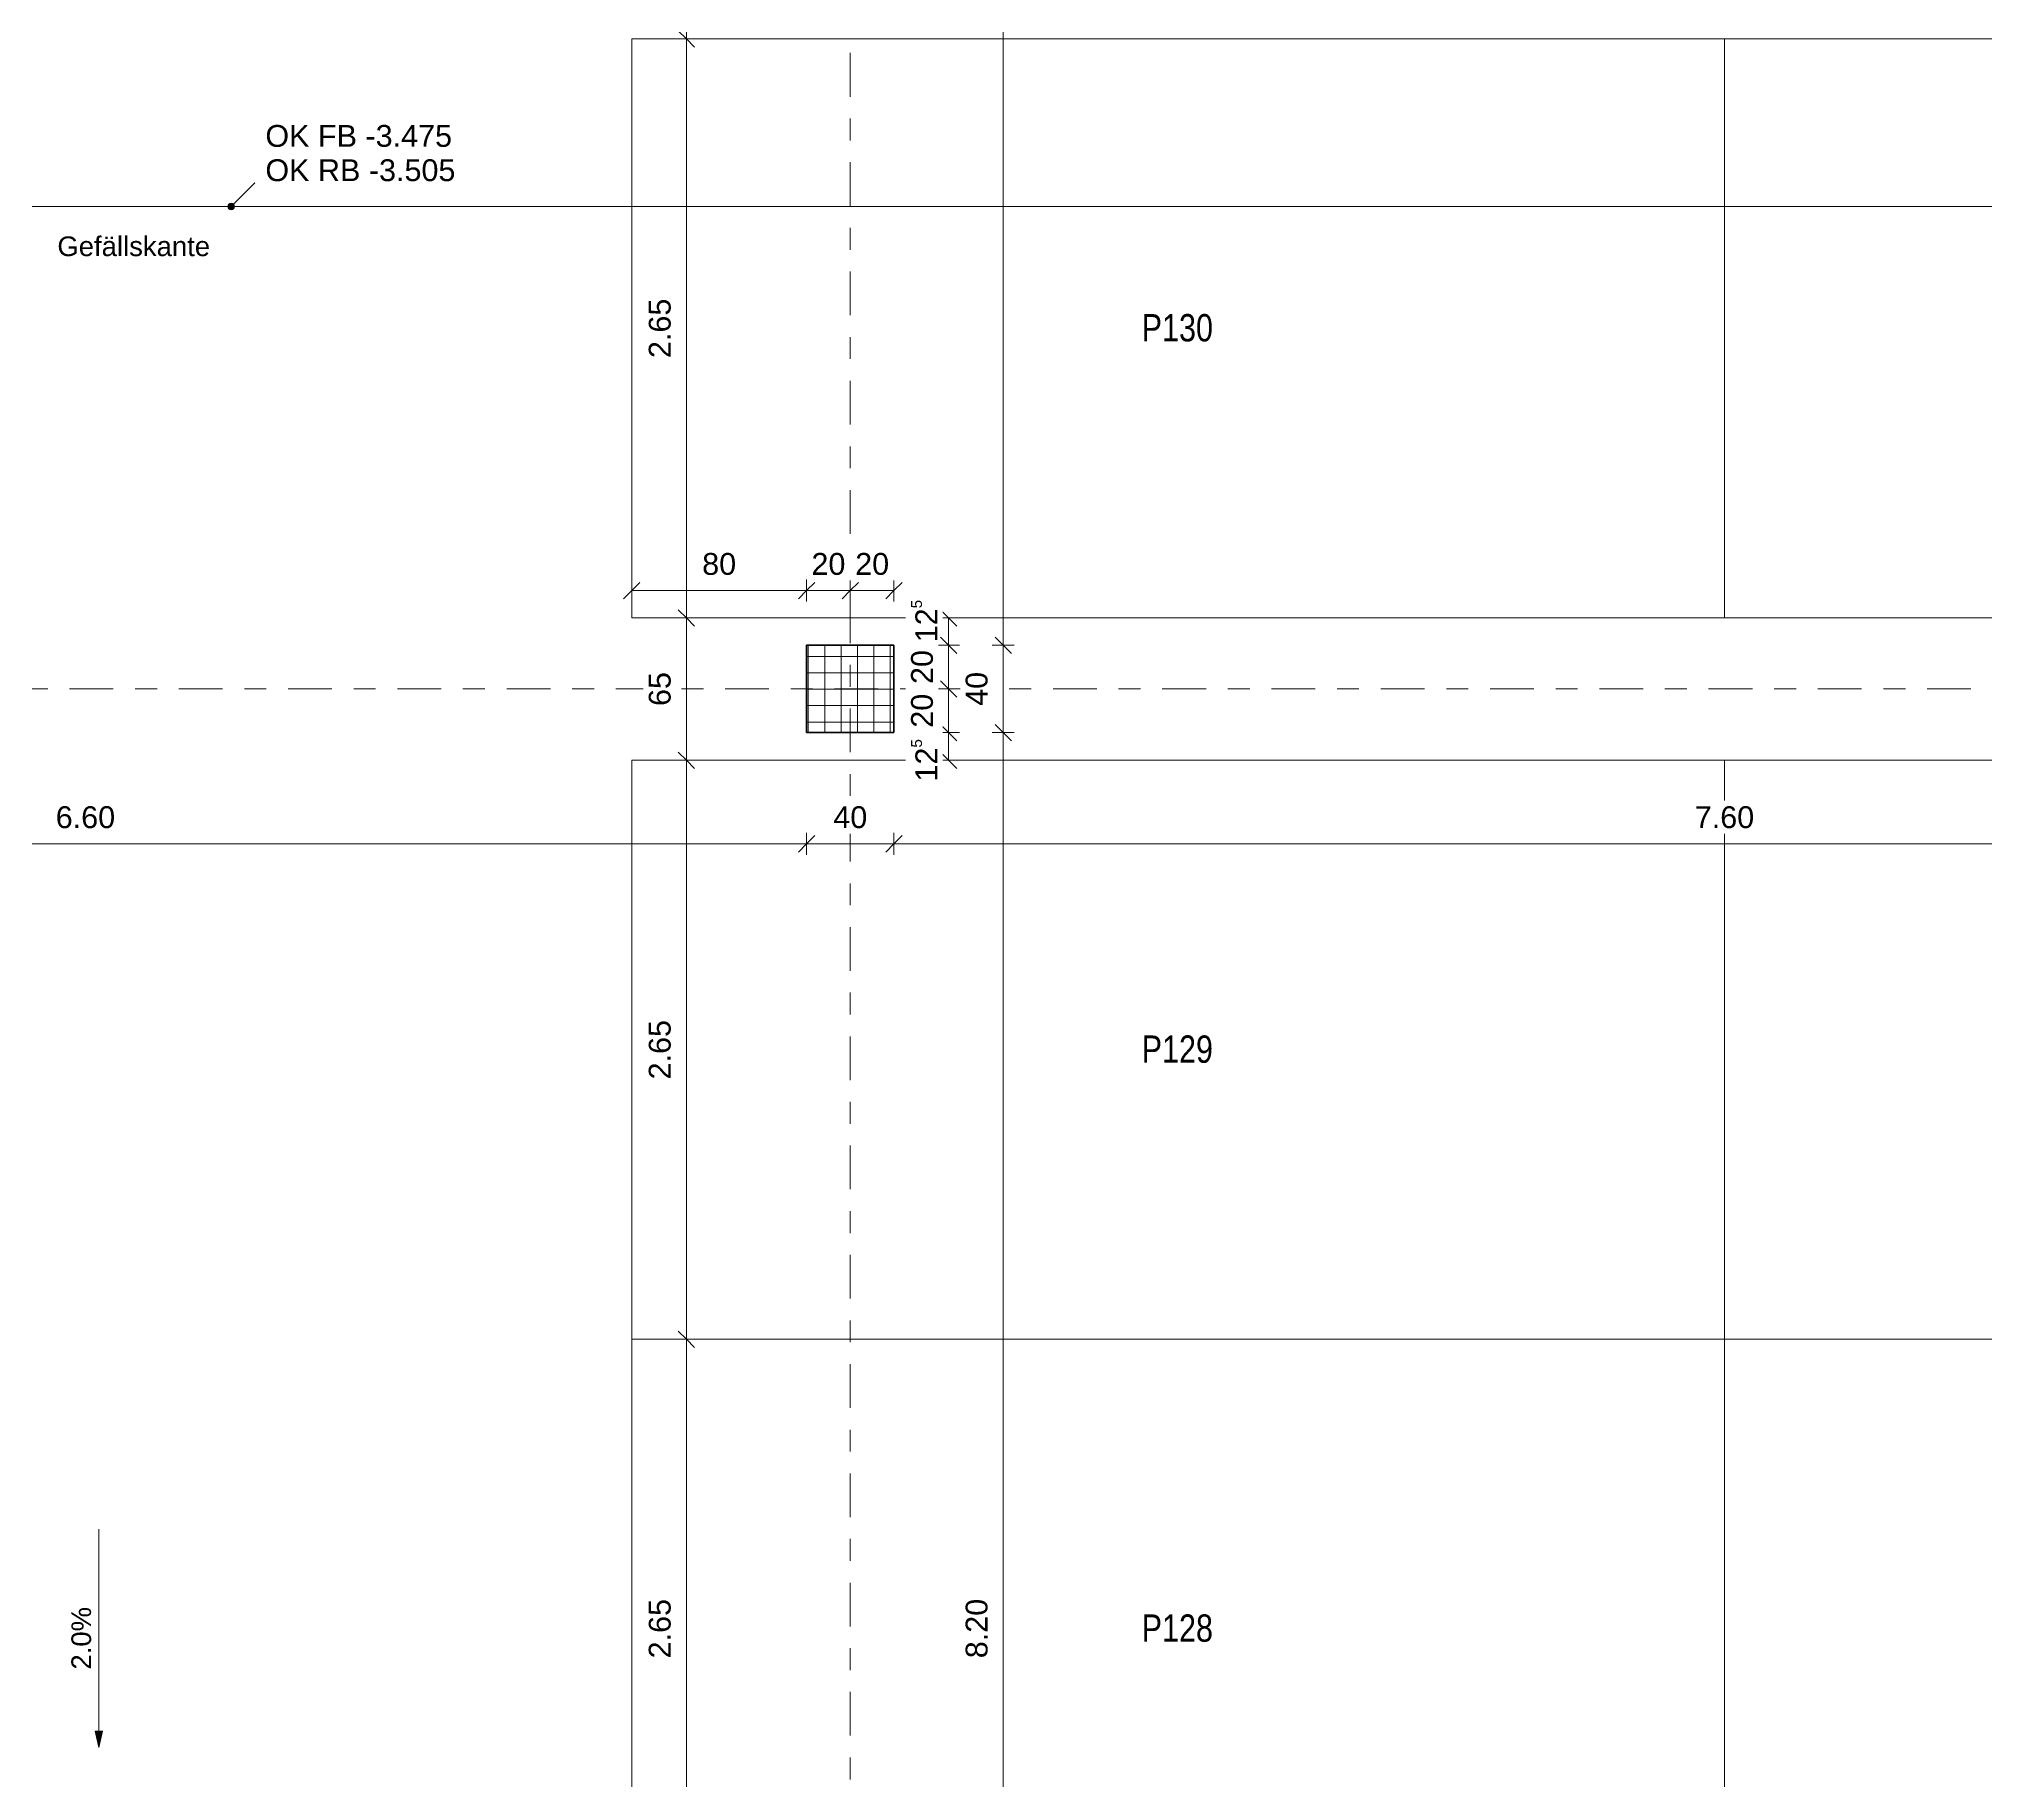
# Model space of a CAD drawing. Header units: metres. Extents: x -86 to 44, y -23 to 39.
# Drawn here: x -55.42 to -46.52, y -1.02 to 6.95 of the extents above; entities that cross this region are included whole.
import ezdxf

# ---------------------------------------------------------------- set-up
doc = ezdxf.new("R2010")
doc.units = ezdxf.units.M
doc.linetypes.add('_Rasterlinie_', pattern=[0.375, 0.2, -0.05, 0.075, -0.05])
for name, color, linetype, lineweight in [('A-____-____-DIMS', 7, 'Continuous', 5), ('A-____-____-DIMS-50', 7, 'Continuous', 5), ('A-FLOR-____-OTLN', 7, 'Continuous', 9), ('C-PRKG-____-IDEN', 7, 'Continuous', 5), ('C-PRKG-____-OTLN', 7, 'Continuous', 9), ('G-____-____-DIMS', 7, 'Continuous', 5), ('S-COLS-____-MCUT', 7, 'Continuous', 35), ('S-COLS-____-OTLN', 7, 'Continuous', 9), ('S-GRID-____-OTLN', 7, 'Continuous', 5), ('Text', 7, 'Continuous', 5)]:
    doc.layers.add(name, color=color, linetype=linetype, lineweight=lineweight)
doc.styles.add('Arial', font='arial.ttf', dxfattribs={"height": 0.09})
doc.styles.add('Arial_1', font='arial.ttf', dxfattribs={"height": 0.1})
doc.styles.add('Arial_3', font='arial.ttf', dxfattribs={"width": 0.8, "height": 0.125})
doc.dimstyles.new('SUB_Rohbau_fein_3', dxfattribs={"dimscale": 0.3048, "dimtxt": 0.102026, "dimasz": 0.246063, "dimexe": 0.164042, "dimexo": 0.0625, "dimgap": 0.123031, "dimtad": 1, "dimdec": 1, "dimlfac": 100, "dimrnd": 0.5, "dimdsep": 46, "dimtxsty": 'Arial_1', "dimblk1": 'OBLIQUE', "dimblk2": 'OBLIQUE', "dimsah": 1, "dimcen": 0.09, "dimazin": 0, "dimtfac": 1, "dimtdec": 4, "dimtix": 1, "dimtmove": 2, "dimatfit": 3, "dimfxl": 0.164042, "dimfxlon": 1, "dimtvp": 1, "dimtfill": 1, "dimtolj": 1, "dimtzin": 0, "dimarcsym": 2})
doc.dimstyles.new('SUB_Rohbau_fein_6', dxfattribs={"dimscale": 0.3048, "dimtxt": 0.102026, "dimasz": 0.246063, "dimexe": 0.164042, "dimexo": 0.0625, "dimgap": 0.123031, "dimtad": 1, "dimdec": 1, "dimlfac": 100, "dimrnd": 0.5, "dimdsep": 46, "dimtxsty": 'Arial_1', "dimblk1": 'OBLIQUE', "dimblk2": 'OBLIQUE', "dimsah": 1, "dimcen": 0.09, "dimazin": 0, "dimtfac": 1, "dimtdec": 4, "dimtix": 1, "dimtmove": 0, "dimatfit": 3, "dimfxl": 0.164042, "dimfxlon": 1, "dimtvp": 1, "dimtfill": 1, "dimtolj": 1, "dimtzin": 0, "dimarcsym": 2})
doc.dimstyles.new('SUB_Rohbau_fein_7', dxfattribs={"dimscale": 0.3048, "dimtxt": 0.102026, "dimasz": 0.246063, "dimexe": 0.164042, "dimexo": 0.0625, "dimgap": 0.123031, "dimtad": 1, "dimrnd": 0.005, "dimzin": 0, "dimdsep": 46, "dimtxsty": 'Arial_1', "dimblk1": 'OBLIQUE', "dimblk2": 'OBLIQUE', "dimsah": 1, "dimcen": 0.09, "dimazin": 0, "dimtfac": 1, "dimtdec": 4, "dimtix": 1, "dimtmove": 0, "dimatfit": 3, "dimfxl": 0.164042, "dimfxlon": 1, "dimtvp": 1, "dimtfill": 1, "dimtolj": 1, "dimtzin": 0, "dimarcsym": 2})
doc.dimstyles.new('SUB_Rohbau_fein_8', dxfattribs={"dimscale": 0.3048, "dimtxt": 0.102026, "dimasz": 0.246063, "dimexe": 0.164042, "dimexo": 0.0625, "dimgap": 0.123031, "dimtad": 1, "dimdec": 1, "dimlfac": 100, "dimrnd": 0.5, "dimdsep": 46, "dimtxsty": 'Arial_1', "dimblk1": 'OBLIQUE', "dimblk2": 'OBLIQUE', "dimsah": 1, "dimcen": 0.09, "dimazin": 0, "dimtfac": 1, "dimtdec": 4, "dimtix": 1, "dimtmove": 0, "dimatfit": 3, "dimfxl": 0.164042, "dimfxlon": 1, "dimtvp": 1, "dimtfill": 1, "dimtolj": 1, "dimtzin": 0, "dimarcsym": 2})

# ---------------------------------------------------------------- blocks, each defined once
blk = doc.blocks.new('PP_Parkplatz - 2650 x 5000-V28--01_UG_OK_FFB_AF')
at = {"layer": 'C-PRKG-____-OTLN', "color": 253, "true_color": 0x999999}
for p, q in [((-47.708, 6.951), (-47.708, 4.3016)), ((-42.708, 6.951), (-47.708, 6.951)), ((-42.708, 6.951), (-47.708, 6.951)), ((-47.708, 6.951), (-47.708, 4.3015)), ((-47.708, 4.3016), (-47.708, 6.951)), ((-47.708, 6.951), (-42.708, 6.951)), ((-47.708, 6.951), (-47.708, 6.951)), ((-42.708, 6.951), (-42.708, 4.3016)), ((-42.708, 4.3015), (-42.708, 6.951)), ((-42.708, 6.951), (-42.708, 4.3016)), ((-42.708, 6.951), (-42.708, 6.951)), ((-42.708, 4.3016), (-47.708, 4.3016)), ((-42.708, 4.3016), (-47.708, 4.3016)), ((-47.708, 4.3015), (-47.708, 4.3016)), ((-47.708, 4.3015), (-42.708, 4.3015)), ((-42.708, 4.3015), (-42.708, 4.3016))]:
    blk.add_line(p, q, dxfattribs=at)
blk = doc.blocks.new('PP_Parkplatz - 2650 x 5000-V30--01_UG_OK_FFB_AF')
at = {"layer": 'C-PRKG-____-OTLN', "color": 253, "true_color": 0x999999}
for p, q in [((-47.708, 1.0005), (-47.708, -1.649)), ((-42.708, 1.0005), (-47.708, 1.0005)), ((-42.708, 1.0005), (-47.708, 1.0005)), ((-47.708, 1.0005), (-47.708, -1.649)), ((-47.708, -1.649), (-47.708, 1.0005)), ((-47.708, 1.0005), (-42.708, 1.0005)), ((-47.708, 1.0005), (-47.708, 1.0005)), ((-42.708, 1.0005), (-42.708, -1.649)), ((-42.708, -1.649), (-42.708, 1.0005)), ((-42.708, 1.0005), (-42.708, -1.649)), ((-42.708, 1.0005), (-42.708, 1.0005)), ((-42.708, -1.649), (-47.708, -1.649)), ((-47.708, -1.649), (-42.708, -1.649)), ((-42.708, -1.649), (-47.708, -1.649)), ((-47.708, -1.649), (-47.708, -1.649)), ((-42.708, -1.649), (-42.708, -1.649))]:
    blk.add_line(p, q, dxfattribs=at)
blk = doc.blocks.new('PP_Parkplatz - 2650 x 5000-V31--01_UG_OK_FFB_AF')
at = {"layer": 'C-PRKG-____-OTLN', "color": 253, "true_color": 0x999999}
for p, q in [((-47.708, 3.6499), (-47.708, 1.0005)), ((-42.708, 3.6499), (-47.708, 3.6499)), ((-42.708, 3.6499), (-47.708, 3.6499)), ((-47.708, 3.6499), (-47.708, 1.0005)), ((-47.708, 1.0005), (-47.708, 3.6499)), ((-47.708, 3.6499), (-42.708, 3.6499)), ((-47.708, 3.6499), (-47.708, 3.6499)), ((-42.708, 3.6499), (-42.708, 1.0005)), ((-42.708, 1.0005), (-42.708, 3.6499)), ((-42.708, 3.6499), (-42.708, 1.0005)), ((-42.708, 3.6499), (-42.708, 3.6499)), ((-42.708, 1.0005), (-47.708, 1.0005)), ((-47.708, 1.0005), (-42.708, 1.0005)), ((-42.708, 1.0005), (-47.708, 1.0005)), ((-47.708, 1.0005), (-47.708, 1.0005)), ((-42.708, 1.0005), (-42.708, 1.0005))]:
    blk.add_line(p, q, dxfattribs=at)
blk = doc.blocks.new('PP_Parkplatz - 2650 x 5000-V36--01_UG_OK_FFB_AF')
at = {"layer": 'C-PRKG-____-OTLN', "color": 253, "true_color": 0x999999}
for p, q in [((-52.708, 6.951), (-52.708, 4.3016)), ((-47.708, 6.951), (-52.708, 6.951)), ((-47.708, 6.951), (-52.708, 6.951)), ((-52.708, 6.951), (-52.708, 4.3015)), ((-52.708, 4.3016), (-52.708, 6.951)), ((-52.708, 6.951), (-47.708, 6.951)), ((-52.708, 6.951), (-52.708, 6.951)), ((-47.708, 6.951), (-47.708, 4.3016)), ((-47.708, 4.3015), (-47.708, 6.951)), ((-47.708, 6.951), (-47.708, 4.3016)), ((-47.708, 6.951), (-47.708, 6.951)), ((-47.708, 4.3016), (-52.708, 4.3016)), ((-47.708, 4.3016), (-52.708, 4.3016)), ((-52.708, 4.3015), (-52.708, 4.3016)), ((-52.708, 4.3015), (-47.708, 4.3015)), ((-47.708, 4.3015), (-47.708, 4.3016))]:
    blk.add_line(p, q, dxfattribs=at)
blk = doc.blocks.new('PP_Parkplatz - 2650 x 5000-V38--01_UG_OK_FFB_AF')
at = {"layer": 'C-PRKG-____-OTLN', "color": 253, "true_color": 0x999999}
for p, q in [((-52.708, 1.0005), (-52.708, -1.649)), ((-47.708, 1.0005), (-52.708, 1.0005)), ((-47.708, 1.0005), (-52.708, 1.0005)), ((-52.708, 1.0005), (-52.708, -1.649)), ((-52.708, -1.649), (-52.708, 1.0005)), ((-52.708, 1.0005), (-47.708, 1.0005)), ((-52.708, 1.0005), (-52.708, 1.0005)), ((-47.708, 1.0005), (-47.708, -1.649)), ((-47.708, -1.649), (-47.708, 1.0005)), ((-47.708, 1.0005), (-47.708, -1.649)), ((-47.708, 1.0005), (-47.708, 1.0005)), ((-47.708, -1.649), (-52.708, -1.649)), ((-52.708, -1.649), (-47.708, -1.649)), ((-47.708, -1.649), (-52.708, -1.649)), ((-52.708, -1.649), (-52.708, -1.649)), ((-47.708, -1.649), (-47.708, -1.649))]:
    blk.add_line(p, q, dxfattribs=at)
blk = doc.blocks.new('PP_Parkplatz - 2650 x 5000-V39--01_UG_OK_FFB_AF')
at = {"layer": 'C-PRKG-____-OTLN', "color": 253, "true_color": 0x999999}
for p, q in [((-52.708, 3.6499), (-52.708, 1.0005)), ((-47.708, 3.6499), (-52.708, 3.6499)), ((-47.708, 3.6499), (-52.708, 3.6499)), ((-52.708, 3.6499), (-52.708, 1.0005)), ((-52.708, 1.0005), (-52.708, 3.6499)), ((-52.708, 3.6499), (-47.708, 3.6499)), ((-52.708, 3.6499), (-52.708, 3.6499)), ((-47.708, 3.6499), (-47.708, 1.0005)), ((-47.708, 1.0005), (-47.708, 3.6499)), ((-47.708, 3.6499), (-47.708, 1.0005)), ((-47.708, 3.6499), (-47.708, 3.6499)), ((-47.708, 1.0005), (-52.708, 1.0005)), ((-52.708, 1.0005), (-47.708, 1.0005)), ((-47.708, 1.0005), (-52.708, 1.0005)), ((-52.708, 1.0005), (-52.708, 1.0005)), ((-47.708, 1.0005), (-47.708, 1.0005))]:
    blk.add_line(p, q, dxfattribs=at)
blk = doc.blocks.new('DIMBLOCK917--01_UG_OK_FFB_AF')
at = {"layer": 'A-____-____-DIMS-50'}
for p, q in [((-51.258, 4.3016), (-51.308, 4.3016)), ((-51.258, 4.3016), (-51.2955, 4.3391)), ((-51.258, 4.3016), (-51.258, 4.1766)), ((-51.258, 4.3016), (-51.2205, 4.2641)), ((-51.258, 4.3016), (-51.208, 4.3016)), ((-51.258, 4.1766), (-51.2955, 4.2141)), ((-51.258, 4.1766), (-51.308, 4.1766)), ((-51.258, 4.1766), (-51.2205, 4.1391)), ((-51.258, 4.1766), (-51.208, 4.1766))]:
    blk.add_line(p, q, dxfattribs=at)
at = {"layer": 'A-____-____-DIMS-50', "color": 0, "insert": (-51.43, 4.1899), "char_height": 0.1, "width": 0.248525, "attachment_point": 1, "rotation": 90, "line_spacing_factor": 0.941778, "style": 'Arial_1', "bg_fill": 3, "box_fill_scale": 1.25, "bg_fill_color": 256, "bg_fill_true_color": 13158600, "bg_fill_transparency": 0}
blk.add_mtext('12\\A2\\H0.5x;\\S5^  ;\\H2x;', dxfattribs=at)
blk = doc.blocks.new('_Oblique')
at = {"color": 0, "linetype": 'ByBlock', "lineweight": -2}
blk.add_line((-0.5, -0.5), (0.5, 0.5), dxfattribs=at)
blk = doc.blocks.new('DIMBLOCK918--01_UG_OK_FFB_AF')
at = {"layer": 'A-____-____-DIMS-50'}
for p, q in [((-51.258, 4.1766), (-51.2955, 4.2141)), ((-51.258, 4.1766), (-51.308, 4.1766)), ((-51.258, 4.1766), (-51.258, 3.9766)), ((-51.258, 4.1766), (-51.2205, 4.1391)), ((-51.258, 4.1766), (-51.208, 4.1766)), ((-51.258, 3.9766), (-51.2955, 4.0141)), ((-51.258, 3.9766), (-51.308, 3.9766)), ((-51.258, 3.9766), (-51.2205, 3.9391)), ((-51.258, 3.9766), (-51.208, 3.9766))]:
    blk.add_line(p, q, dxfattribs=at)
at = {"layer": 'A-____-____-DIMS-50', "color": 0, "insert": (-51.43, 3.999), "char_height": 0.1, "width": 0.186088, "attachment_point": 1, "rotation": 90, "line_spacing_factor": 0.941778, "style": 'Arial_1', "bg_fill": 3, "box_fill_scale": 1.25, "bg_fill_color": 256, "bg_fill_true_color": 13158600, "bg_fill_transparency": 0}
blk.add_mtext('20', dxfattribs=at)
blk = doc.blocks.new('DIMBLOCK919--01_UG_OK_FFB_AF')
at = {"layer": 'A-____-____-DIMS-50'}
for p, q in [((-51.258, 3.9766), (-51.2955, 4.0141)), ((-51.258, 3.9766), (-51.308, 3.9766)), ((-51.258, 3.9766), (-51.258, 3.7766)), ((-51.258, 3.9766), (-51.2205, 3.9391)), ((-51.258, 3.9766), (-51.208, 3.9766)), ((-51.258, 3.7766), (-51.308, 3.7766)), ((-51.258, 3.7766), (-51.2955, 3.8141)), ((-51.258, 3.7766), (-51.2205, 3.7391)), ((-51.258, 3.7766), (-51.208, 3.7766))]:
    blk.add_line(p, q, dxfattribs=at)
at = {"layer": 'A-____-____-DIMS-50', "color": 0, "insert": (-51.43, 3.799), "char_height": 0.1, "width": 0.186088, "attachment_point": 1, "rotation": 90, "line_spacing_factor": 0.941778, "style": 'Arial_1', "bg_fill": 3, "box_fill_scale": 1.25, "bg_fill_color": 256, "bg_fill_true_color": 13158600, "bg_fill_transparency": 0}
blk.add_mtext('20', dxfattribs=at)
blk = doc.blocks.new('DIMBLOCK920--01_UG_OK_FFB_AF')
at = {"layer": 'A-____-____-DIMS-50'}
for p, q in [((-51.258, 3.7766), (-51.308, 3.7766)), ((-51.258, 3.7766), (-51.2955, 3.8141)), ((-51.258, 3.7766), (-51.258, 3.6499)), ((-51.258, 3.7766), (-51.2205, 3.7391)), ((-51.258, 3.7766), (-51.208, 3.7766)), ((-51.258, 3.6499), (-51.2955, 3.6874)), ((-51.258, 3.6499), (-51.308, 3.6499)), ((-51.258, 3.6499), (-51.2205, 3.6124)), ((-51.258, 3.6499), (-51.208, 3.6499))]:
    blk.add_line(p, q, dxfattribs=at)
at = {"layer": 'A-____-____-DIMS-50', "color": 0, "insert": (-51.43, 3.5527), "char_height": 0.1, "width": 0.248525, "attachment_point": 1, "rotation": 90, "line_spacing_factor": 0.941778, "style": 'Arial_1', "bg_fill": 3, "box_fill_scale": 1.25, "bg_fill_color": 256, "bg_fill_true_color": 13158600, "bg_fill_transparency": 0}
blk.add_mtext('12\\A2\\H0.5x;\\S5^  ;\\H2x;', dxfattribs=at)
blk = doc.blocks.new('DIMBLOCK921--01_UG_OK_FFB_AF')
at = {"layer": 'A-____-____-DIMS-50'}
for p, q in [((-51.708, 4.4266), (-51.708, 4.4766)), ((-51.708, 4.4266), (-51.6705, 4.4641)), ((-51.508, 4.4266), (-51.508, 4.4766)), ((-51.508, 4.4266), (-51.4705, 4.4641)), ((-51.708, 4.4266), (-51.7455, 4.3891)), ((-51.508, 4.4266), (-51.708, 4.4266)), ((-51.708, 4.4266), (-51.708, 4.3766)), ((-51.508, 4.4266), (-51.5455, 4.3891)), ((-51.508, 4.4266), (-51.508, 4.3766))]:
    blk.add_line(p, q, dxfattribs=at)
at = {"layer": 'A-____-____-DIMS-50', "color": 0, "insert": (-51.6856, 4.5986), "char_height": 0.1, "width": 0.186088, "attachment_point": 1, "line_spacing_factor": 0.941778, "style": 'Arial_1', "bg_fill": 3, "box_fill_scale": 1.25, "bg_fill_color": 256, "bg_fill_true_color": 13158600, "bg_fill_transparency": 0}
blk.add_mtext('20', dxfattribs=at)
blk = doc.blocks.new('DIMBLOCK922--01_UG_OK_FFB_AF')
at = {"layer": 'A-____-____-DIMS-50'}
for p, q in [((-51.908, 4.4266), (-51.908, 4.4766)), ((-51.908, 4.4266), (-51.8705, 4.4641)), ((-51.708, 4.4266), (-51.708, 4.4766)), ((-51.708, 4.4266), (-51.6705, 4.4641)), ((-51.908, 4.4266), (-51.9455, 4.3891)), ((-51.708, 4.4266), (-51.908, 4.4266)), ((-51.908, 4.4266), (-51.908, 4.3766)), ((-51.708, 4.4266), (-51.7455, 4.3891)), ((-51.708, 4.4266), (-51.708, 4.3766))]:
    blk.add_line(p, q, dxfattribs=at)
at = {"layer": 'A-____-____-DIMS-50', "color": 0, "insert": (-51.8856, 4.5986), "char_height": 0.1, "width": 0.186088, "attachment_point": 1, "line_spacing_factor": 0.941778, "style": 'Arial_1', "bg_fill": 3, "box_fill_scale": 1.25, "bg_fill_color": 256, "bg_fill_true_color": 13158600, "bg_fill_transparency": 0}
blk.add_mtext('20', dxfattribs=at)
blk = doc.blocks.new('DIMBLOCK923--01_UG_OK_FFB_AF')
at = {"layer": 'A-____-____-DIMS-50'}
for p, q in [((-52.708, 4.4266), (-52.708, 4.4766)), ((-52.708, 4.4266), (-52.6705, 4.4641)), ((-51.908, 4.4266), (-51.908, 4.4766)), ((-51.908, 4.4266), (-51.8705, 4.4641)), ((-52.708, 4.4266), (-52.7455, 4.3891)), ((-51.908, 4.4266), (-52.708, 4.4266)), ((-52.708, 4.4266), (-52.708, 4.3766)), ((-51.908, 4.4266), (-51.9455, 4.3891)), ((-51.908, 4.4266), (-51.908, 4.3766))]:
    blk.add_line(p, q, dxfattribs=at)
at = {"layer": 'A-____-____-DIMS-50', "color": 0, "insert": (-52.3856, 4.5986), "char_height": 0.1, "width": 0.186088, "attachment_point": 1, "line_spacing_factor": 0.941778, "style": 'Arial_1', "bg_fill": 3, "box_fill_scale": 1.25, "bg_fill_color": 256, "bg_fill_true_color": 13158600, "bg_fill_transparency": 0}
blk.add_mtext('80', dxfattribs=at)
blk = doc.blocks.new('DIMBLOCK987--01_UG_OK_FFB_AF')
at = {"layer": 'A-____-____-DIMS-50'}
for p, q in [((-51.008, 3.7766), (-51.058, 3.7766)), ((-51.008, 3.7766), (-51.0455, 3.8141)), ((-51.008, -4.4234), (-51.008, 3.7766)), ((-51.008, 3.7766), (-50.9705, 3.7391)), ((-51.008, 3.7766), (-50.958, 3.7766)), ((-51.008, -4.4234), (-51.058, -4.4234)), ((-51.008, -4.4234), (-51.0455, -4.3859)), ((-51.008, -4.4234), (-50.9705, -4.4609)), ((-51.008, -4.4234), (-50.958, -4.4234))]:
    blk.add_line(p, q, dxfattribs=at)
at = {"layer": 'A-____-____-DIMS-50', "color": 0, "insert": (-51.18, -0.4591), "char_height": 0.1, "width": 0.325653, "attachment_point": 1, "rotation": 90, "line_spacing_factor": 0.941778, "style": 'Arial_1', "bg_fill": 3, "box_fill_scale": 1.25, "bg_fill_color": 256, "bg_fill_true_color": 13158600, "bg_fill_transparency": 0}
blk.add_mtext('8.20', dxfattribs=at)
blk = doc.blocks.new('DIMBLOCK988--01_UG_OK_FFB_AF')
at = {"layer": 'A-____-____-DIMS-50'}
for p, q in [((-51.008, 4.1766), (-51.0455, 4.2141)), ((-51.008, 4.1766), (-51.058, 4.1766)), ((-51.008, 3.7766), (-51.008, 4.1766)), ((-51.008, 4.1766), (-50.9705, 4.1391)), ((-51.008, 4.1766), (-50.958, 4.1766)), ((-51.008, 3.7766), (-51.058, 3.7766)), ((-51.008, 3.7766), (-51.0455, 3.8141)), ((-51.008, 3.7766), (-50.9705, 3.7391)), ((-51.008, 3.7766), (-50.958, 3.7766))]:
    blk.add_line(p, q, dxfattribs=at)
at = {"layer": 'A-____-____-DIMS-50', "color": 0, "insert": (-51.18, 3.899), "char_height": 0.1, "width": 0.186088, "attachment_point": 1, "rotation": 90, "line_spacing_factor": 0.941778, "style": 'Arial_1', "bg_fill": 3, "box_fill_scale": 1.25, "bg_fill_color": 256, "bg_fill_true_color": 13158600, "bg_fill_transparency": 0}
blk.add_mtext('40', dxfattribs=at)
blk = doc.blocks.new('DIMBLOCK989--01_UG_OK_FFB_AF')
at = {"layer": 'A-____-____-DIMS-50'}
for p, q in [((-51.008, 12.3766), (-51.0455, 12.4141)), ((-51.008, 12.3766), (-51.058, 12.3766)), ((-51.008, 4.1766), (-51.008, 12.3766)), ((-51.008, 12.3766), (-50.9705, 12.3391)), ((-51.008, 12.3766), (-50.958, 12.3766)), ((-51.008, 4.1766), (-51.0455, 4.2141)), ((-51.008, 4.1766), (-51.058, 4.1766)), ((-51.008, 4.1766), (-50.9705, 4.1391)), ((-51.008, 4.1766), (-50.958, 4.1766))]:
    blk.add_line(p, q, dxfattribs=at)
at = {"layer": 'A-____-____-DIMS-50', "color": 0, "insert": (-51.18, 8.1409), "char_height": 0.1, "width": 0.325653, "attachment_point": 1, "rotation": 90, "line_spacing_factor": 0.941778, "style": 'Arial_1', "bg_fill": 3, "box_fill_scale": 1.25, "bg_fill_color": 256, "bg_fill_true_color": 13158600, "bg_fill_transparency": 0}
blk.add_mtext('8.20', dxfattribs=at)
blk = doc.blocks.new('DIMBLOCK1126--01_UG_OK_FFB_AF')
at = {"layer": 'A-____-____-DIMS-50'}
for p, q in [((-52.458, 1.0005), (-52.508, 1.0005)), ((-52.458, 1.0005), (-52.4955, 1.038)), ((-52.458, -1.649), (-52.458, 1.0005)), ((-52.458, 1.0005), (-52.4205, 0.963)), ((-52.458, 1.0005), (-52.408, 1.0005)), ((-52.458, -1.649), (-52.508, -1.649)), ((-52.458, -1.649), (-52.4955, -1.6115)), ((-52.458, -1.649), (-52.4205, -1.6865)), ((-52.458, -1.649), (-52.408, -1.649))]:
    blk.add_line(p, q, dxfattribs=at)
at = {"layer": 'A-____-____-DIMS-50', "color": 0, "insert": (-52.63, -0.4599), "char_height": 0.1, "width": 0.325653, "attachment_point": 1, "rotation": 90, "line_spacing_factor": 0.941778, "style": 'Arial_1', "bg_fill": 3, "box_fill_scale": 1.25, "bg_fill_color": 256, "bg_fill_true_color": 13158600, "bg_fill_transparency": 0}
blk.add_mtext('2.65', dxfattribs=at)
blk = doc.blocks.new('DIMBLOCK1127--01_UG_OK_FFB_AF')
at = {"layer": 'A-____-____-DIMS-50'}
for p, q in [((-52.458, 3.6499), (-52.4955, 3.6874)), ((-52.458, 3.6499), (-52.508, 3.6499)), ((-52.458, 1.0005), (-52.458, 3.6499)), ((-52.458, 3.6499), (-52.4205, 3.6124)), ((-52.458, 3.6499), (-52.408, 3.6499)), ((-52.458, 1.0005), (-52.508, 1.0005)), ((-52.458, 1.0005), (-52.4955, 1.038)), ((-52.458, 1.0005), (-52.4205, 0.963)), ((-52.458, 1.0005), (-52.408, 1.0005))]:
    blk.add_line(p, q, dxfattribs=at)
at = {"layer": 'A-____-____-DIMS-50', "color": 0, "insert": (-52.63, 2.1895), "char_height": 0.1, "width": 0.325653, "attachment_point": 1, "rotation": 90, "line_spacing_factor": 0.941778, "style": 'Arial_1', "bg_fill": 3, "box_fill_scale": 1.25, "bg_fill_color": 256, "bg_fill_true_color": 13158600, "bg_fill_transparency": 0}
blk.add_mtext('2.65', dxfattribs=at)
blk = doc.blocks.new('DIMBLOCK1128--01_UG_OK_FFB_AF')
at = {"layer": 'A-____-____-DIMS-50'}
for p, q in [((-52.458, 4.3016), (-52.508, 4.3016)), ((-52.458, 4.3016), (-52.4955, 4.3391)), ((-52.458, 3.6499), (-52.458, 4.3016)), ((-52.458, 4.3016), (-52.4205, 4.2641)), ((-52.458, 4.3016), (-52.408, 4.3016)), ((-52.458, 3.6499), (-52.4955, 3.6874)), ((-52.458, 3.6499), (-52.508, 3.6499)), ((-52.458, 3.6499), (-52.4205, 3.6124)), ((-52.458, 3.6499), (-52.408, 3.6499))]:
    blk.add_line(p, q, dxfattribs=at)
at = {"layer": 'A-____-____-DIMS-50', "color": 0, "insert": (-52.63, 3.8982), "char_height": 0.1, "width": 0.186088, "attachment_point": 1, "rotation": 90, "line_spacing_factor": 0.941778, "style": 'Arial_1', "bg_fill": 3, "box_fill_scale": 1.25, "bg_fill_color": 256, "bg_fill_true_color": 13158600, "bg_fill_transparency": 0}
blk.add_mtext('65', dxfattribs=at)
blk = doc.blocks.new('DIMBLOCK1129--01_UG_OK_FFB_AF')
at = {"layer": 'A-____-____-DIMS-50'}
for p, q in [((-52.458, 6.951), (-52.508, 6.951)), ((-52.458, 6.951), (-52.4955, 6.9885)), ((-52.458, 4.3016), (-52.458, 6.951)), ((-52.458, 6.951), (-52.4205, 6.9135)), ((-52.458, 6.951), (-52.408, 6.951)), ((-52.458, 4.3016), (-52.508, 4.3016)), ((-52.458, 4.3016), (-52.4955, 4.3391)), ((-52.458, 4.3016), (-52.4205, 4.2641)), ((-52.458, 4.3016), (-52.408, 4.3016))]:
    blk.add_line(p, q, dxfattribs=at)
at = {"layer": 'A-____-____-DIMS-50', "color": 0, "insert": (-52.63, 5.4906), "char_height": 0.1, "width": 0.325653, "attachment_point": 1, "rotation": 90, "line_spacing_factor": 0.941778, "style": 'Arial_1', "bg_fill": 3, "box_fill_scale": 1.25, "bg_fill_color": 256, "bg_fill_true_color": 13158600, "bg_fill_transparency": 0}
blk.add_mtext('2.65', dxfattribs=at)
blk = doc.blocks.new('DIMBLOCK1130--01_UG_OK_FFB_AF')
at = {"layer": 'A-____-____-DIMS-50'}
for p, q in [((-52.458, 9.6005), (-52.4955, 9.638)), ((-52.458, 9.6005), (-52.508, 9.6005)), ((-52.458, 6.951), (-52.458, 9.6005)), ((-52.458, 9.6005), (-52.4205, 9.563)), ((-52.458, 9.6005), (-52.408, 9.6005)), ((-52.458, 6.951), (-52.508, 6.951)), ((-52.458, 6.951), (-52.4955, 6.9885)), ((-52.458, 6.951), (-52.4205, 6.9135)), ((-52.458, 6.951), (-52.408, 6.951))]:
    blk.add_line(p, q, dxfattribs=at)
at = {"layer": 'A-____-____-DIMS-50', "color": 0, "insert": (-52.63, 8.1401), "char_height": 0.1, "width": 0.325653, "attachment_point": 1, "rotation": 90, "line_spacing_factor": 0.941778, "style": 'Arial_1', "bg_fill": 3, "box_fill_scale": 1.25, "bg_fill_color": 256, "bg_fill_true_color": 13158600, "bg_fill_transparency": 0}
blk.add_mtext('2.65', dxfattribs=at)
blk = doc.blocks.new('DIMBLOCK1443--01_UG_OK_FFB_AF')
at = {"layer": 'A-____-____-DIMS-50'}
for p, q in [((-58.508, 3.2675), (-58.508, 3.3175)), ((-58.508, 3.2675), (-58.4705, 3.305)), ((-51.908, 3.2675), (-51.908, 3.3175)), ((-51.908, 3.2675), (-51.8705, 3.305)), ((-58.508, 3.2675), (-58.5455, 3.23)), ((-58.508, 3.2675), (-51.908, 3.2675)), ((-58.508, 3.2675), (-58.508, 3.2175)), ((-51.908, 3.2675), (-51.9455, 3.23)), ((-51.908, 3.2675), (-51.908, 3.2175))]:
    blk.add_line(p, q, dxfattribs=at)
at = {"layer": 'A-____-____-DIMS-50', "color": 0, "insert": (-55.3437, 3.4396), "char_height": 0.1, "width": 0.325653, "attachment_point": 1, "line_spacing_factor": 0.941778, "style": 'Arial_1', "bg_fill": 3, "box_fill_scale": 1.25, "bg_fill_color": 256, "bg_fill_true_color": 13158600, "bg_fill_transparency": 0}
blk.add_mtext('6.60', dxfattribs=at)
blk = doc.blocks.new('DIMBLOCK1444--01_UG_OK_FFB_AF')
at = {"layer": 'A-____-____-DIMS-50'}
for p, q in [((-51.908, 3.2675), (-51.908, 3.3175)), ((-51.908, 3.2675), (-51.8705, 3.305)), ((-51.508, 3.2675), (-51.508, 3.3175)), ((-51.508, 3.2675), (-51.4705, 3.305)), ((-51.908, 3.2675), (-51.9455, 3.23)), ((-51.908, 3.2675), (-51.508, 3.2675)), ((-51.908, 3.2675), (-51.908, 3.2175)), ((-51.508, 3.2675), (-51.5455, 3.23)), ((-51.508, 3.2675), (-51.508, 3.2175))]:
    blk.add_line(p, q, dxfattribs=at)
at = {"layer": 'A-____-____-DIMS-50', "color": 0, "insert": (-51.7856, 3.4396), "char_height": 0.1, "width": 0.186088, "attachment_point": 1, "line_spacing_factor": 0.941778, "style": 'Arial_1', "bg_fill": 3, "box_fill_scale": 1.25, "bg_fill_color": 256, "bg_fill_true_color": 13158600, "bg_fill_transparency": 0}
blk.add_mtext('40', dxfattribs=at)
blk = doc.blocks.new('DIMBLOCK1445--01_UG_OK_FFB_AF')
at = {"layer": 'A-____-____-DIMS-50'}
for p, q in [((-51.508, 3.2675), (-51.508, 3.3175)), ((-51.508, 3.2675), (-51.4705, 3.305)), ((-43.908, 3.2675), (-43.908, 3.3175)), ((-43.908, 3.2675), (-43.8705, 3.305)), ((-51.508, 3.2675), (-51.5455, 3.23)), ((-51.508, 3.2675), (-43.908, 3.2675)), ((-51.508, 3.2675), (-51.508, 3.2175)), ((-43.908, 3.2675), (-43.9455, 3.23)), ((-43.908, 3.2675), (-43.908, 3.2175))]:
    blk.add_line(p, q, dxfattribs=at)
at = {"layer": 'A-____-____-DIMS-50', "color": 0, "insert": (-47.8437, 3.4396), "char_height": 0.1, "width": 0.325653, "attachment_point": 1, "line_spacing_factor": 0.941778, "style": 'Arial_1', "bg_fill": 3, "box_fill_scale": 1.25, "bg_fill_color": 256, "bg_fill_true_color": 13158600, "bg_fill_transparency": 0}
blk.add_mtext('7.60', dxfattribs=at)

msp = doc.modelspace()

# ---------------------------------------------------------------- hatches: boundary and pattern name
at = {"layer": 'G-____-____-DIMS', "lineweight": 9}
h = msp.add_hatch(color=256, dxfattribs=at)
edge = h.paths.add_edge_path()
edge.add_arc((-54.5411, 6.1841), 0.015, 0, 360)
at = {"layer": 'G-____-____-DIMS'}
msp.add_hatch(color=256, dxfattribs=at).paths.add_polyline_path([(-55.146, -0.8682), (-55.1294, -0.7932), (-55.1627, -0.7932)])
at = {"layer": 'S-COLS-____-OTLN'}
h = msp.add_hatch(dxfattribs=at)
h.set_pattern_fill('FP_2', color=256, style=0, pattern_type=2)
h.set_pattern_definition([(0, (0, 0), (0, 0.075), []), (90, (0, 0), (-0.075, 5e-18), [])])
h.paths.add_polyline_path([(-51.508, 3.7766), (-51.508, 4.1766), (-51.908, 4.1766), (-51.908, 3.7766)])

# ---------------------------------------------------------------- linework, layer by layer
at = {"layer": 'A-FLOR-____-OTLN'}
msp.add_line((-32.708, 6.1841), (-77.708, 6.1841), dxfattribs=at)
at = {"layer": 'G-____-____-DIMS'}
for p, q in [((-54.5411, 6.1841), (-54.4334, 6.2918)), ((-54.4334, 6.2918), (-54.4354, 6.2918)), ((-55.1294, -0.7932), (-55.1627, -0.7932)), ((-55.1627, -0.7932), (-55.146, -0.8682)), ((-55.146, -0.8682), (-55.1294, -0.7932))]:
    msp.add_line(p, q, dxfattribs=at)
at = {"layer": 'G-____-____-DIMS', "lineweight": 9}
msp.add_circle((-54.5411, 6.1841), 0.015, dxfattribs=at)
at = {"layer": 'S-COLS-____-MCUT'}
for p, q in [((-51.508, 4.1766), (-51.908, 4.1766)), ((-51.908, 4.1766), (-51.908, 3.7766)), ((-51.508, 3.7766), (-51.508, 4.1766)), ((-51.908, 3.7766), (-51.508, 3.7766))]:
    msp.add_line(p, q, dxfattribs=at)
at = {"layer": 'S-GRID-____-OTLN', "color": 8, "linetype": '_Rasterlinie_', "true_color": 0x808080}
for p, q in [((-51.708, -7.8134), (-51.708, 34.9016)), ((-80.7802, 3.9766), (-35.6866, 3.9766))]:
    msp.add_line(p, q, dxfattribs=at)

# ---------------------------------------------------------------- block references
at = {"layer": 'C-PRKG-____-OTLN', "color": 253, "true_color": 0x999999}
for name in ['PP_Parkplatz - 2650 x 5000-V36--01_UG_OK_FFB_AF', 'PP_Parkplatz - 2650 x 5000-V28--01_UG_OK_FFB_AF', 'PP_Parkplatz - 2650 x 5000-V39--01_UG_OK_FFB_AF', 'PP_Parkplatz - 2650 x 5000-V31--01_UG_OK_FFB_AF', 'PP_Parkplatz - 2650 x 5000-V38--01_UG_OK_FFB_AF', 'PP_Parkplatz - 2650 x 5000-V30--01_UG_OK_FFB_AF']:
    msp.add_blockref(name, (0, 0), dxfattribs=at)

# ---------------------------------------------------------------- texts
at = {"layer": 'G-____-____-DIMS', "insert": (-54.3843, 6.5572), "char_height": 0.1, "width": 1.039397, "attachment_point": 1, "line_spacing_factor": 0.941778, "style": 'Arial_1'}
msp.add_mtext('OK FB -3.475\\POK RB -3.505', dxfattribs=at)
at = {"layer": 'G-____-____-DIMS', "insert": (-55.2721, -0.511), "char_height": 0.09, "width": 0.342666, "attachment_point": 1, "rotation": 90, "line_spacing_factor": 0.941778, "style": 'Arial', "bg_fill": 3, "box_fill_scale": 1.25, "bg_fill_color": 256, "bg_fill_true_color": 13158600, "bg_fill_transparency": 0}
msp.add_mtext('2.0%', dxfattribs=at)
at = {"layer": 'Text', "insert": (-55.3361, 6.0471), "char_height": 0.09, "width": 0.805696, "attachment_point": 1, "style": 'Arial', "bg_fill": 3, "box_fill_scale": 1.25, "bg_fill_color": 256, "bg_fill_true_color": 13158600, "bg_fill_transparency": 0}
msp.add_mtext('Gefällskante', dxfattribs=at)

# ---------------------------------------------------------------- next in the draw order: linework, layer by layer
at = {"layer": 'G-____-____-DIMS'}
msp.add_line((-55.146, 0.1318), (-55.146, -0.8682), dxfattribs=at)

# ---------------------------------------------------------------- next in the draw order: texts
at = {"layer": 'C-PRKG-____-IDEN', "char_height": 0.125, "width": 0.391223, "attachment_point": 1, "style": 'Arial_3', "bg_fill": 3, "box_fill_scale": 1.25, "bg_fill_color": 256, "bg_fill_true_color": 13158600, "bg_fill_transparency": 0}
for s, insert in [('P130', (-50.3746, 5.6918)), ('P129', (-50.3746, 2.3907)), ('P128', (-50.3746, -0.2588))]:
    msp.add_mtext(s, dxfattribs=dict(at, insert=insert))

# ---------------------------------------------------------------- next in the draw order: dimensions: what is measured, and where the dimension line sits
at = {"layer": 'A-____-____-DIMS'}
dim = msp.add_linear_dim(base=(-51.258, 4.1766), p1=(-51.208, 4.3016), p2=(-51.308, 4.1766), angle=90, text='\\A1;12\\Q;{\\A1;{\\H0.5x;\\S5^ ;}}', dimstyle='SUB_Rohbau_fein_3', override={"dimpost": '<>', "dimfxl": 0.160078}, dxfattribs=at)
dim.commit()
dim.dimension.update_dxf_attribs({"geometry": 'DIMBLOCK917--01_UG_OK_FFB_AF', "text_midpoint": (-51.3634, 4.3141), "dimtype": 160, "text_rotation": 90})
dim = msp.add_linear_dim(base=(-52.458, 1.0005), p1=(-52.508, -1.649), p2=(-52.508, 1.0005), angle=90, dimstyle='SUB_Rohbau_fein_7', override={"dimpost": '<>', "dimfxl": 2.649455}, dxfattribs=at)
dim.commit()
dim.dimension.update_dxf_attribs({"geometry": 'DIMBLOCK1126--01_UG_OK_FFB_AF', "text_midpoint": (-52.5466, -0.3243)})

# ---------------------------------------------------------------- next in the draw order: dimensions: what is measured, and where the dimension line sits
dim = msp.add_linear_dim(base=(-51.708, 4.4266), p1=(-51.508, 4.3766), p2=(-51.708, 4.3766), dimstyle='SUB_Rohbau_fein_6', override={"dimpost": '<>', "dimfxl": 0.2}, dxfattribs=at)
dim.commit()
dim.dimension.update_dxf_attribs({"geometry": 'DIMBLOCK921--01_UG_OK_FFB_AF', "text_midpoint": (-51.608, 4.5151)})
for base, p1, p2, dimstyle, override, picture, middle in [((-51.258, 3.9766), (-51.308, 4.1766), (-51.208, 3.9766), 'SUB_Rohbau_fein_6', {"dimpost": '<>', "dimfxl": 0.223607}, 'DIMBLOCK918--01_UG_OK_FFB_AF', (-51.3466, 4.0766)), ((-52.458, 3.6499), (-52.508, 1.0005), (-52.508, 3.6499), 'SUB_Rohbau_fein_7', {"dimpost": '<>', "dimfxl": 2.649455}, 'DIMBLOCK1127--01_UG_OK_FFB_AF', (-52.5466, 2.3252))]:
    dim = msp.add_linear_dim(base=base, p1=p1, p2=p2, angle=90, dimstyle=dimstyle, override=override, dxfattribs=at)
    dim.commit()
    dim.dimension.update_dxf_attribs({"geometry": picture, "text_midpoint": middle})

# ---------------------------------------------------------------- next in the draw order: dimensions: what is measured, and where the dimension line sits
for base, p1, p2, dimstyle, override, picture, middle in [((-51.908, 4.4266), (-51.708, 4.3766), (-51.908, 4.3766), 'SUB_Rohbau_fein_6', {"dimpost": '<>', "dimfxl": 0.2}, 'DIMBLOCK922--01_UG_OK_FFB_AF', (-51.808, 4.5151)), ((-51.908, 3.2675), (-58.508, 3.3175), (-51.908, 3.3175), 'SUB_Rohbau_fein_7', {"dimpost": '<>', "dimfxl": 6.6}, 'DIMBLOCK1443--01_UG_OK_FFB_AF', (-55.208, 3.3561))]:
    dim = msp.add_linear_dim(base=base, p1=p1, p2=p2, dimstyle=dimstyle, override=override, dxfattribs=at)
    dim.commit()
    dim.dimension.update_dxf_attribs({"geometry": picture, "text_midpoint": middle})
dim = msp.add_linear_dim(base=(-51.258, 3.7766), p1=(-51.208, 3.9766), p2=(-51.308, 3.7766), angle=90, dimstyle='SUB_Rohbau_fein_6', override={"dimpost": '<>', "dimfxl": 0.223607}, dxfattribs=at)
dim.commit()
dim.dimension.update_dxf_attribs({"geometry": 'DIMBLOCK919--01_UG_OK_FFB_AF', "text_midpoint": (-51.3466, 3.8766)})

# ---------------------------------------------------------------- next in the draw order: dimensions: what is measured, and where the dimension line sits
for base, p1, p2, dimstyle, override, picture, middle in [((-52.708, 4.4266), (-51.908, 4.3766), (-52.708, 4.3766), 'SUB_Rohbau_fein_6', {"dimpost": '<>', "dimfxl": 0.8}, 'DIMBLOCK923--01_UG_OK_FFB_AF', (-52.308, 4.5151)), ((-51.508, 3.2675), (-51.908, 3.3175), (-51.508, 3.3175), 'SUB_Rohbau_fein_8', {"dimpost": '<>', "dimfxl": 0.4}, 'DIMBLOCK1444--01_UG_OK_FFB_AF', (-51.708, 3.3561))]:
    dim = msp.add_linear_dim(base=base, p1=p1, p2=p2, dimstyle=dimstyle, override=override, dxfattribs=at)
    dim.commit()
    dim.dimension.update_dxf_attribs({"geometry": picture, "text_midpoint": middle})
dim = msp.add_linear_dim(base=(-51.258, 3.6499), p1=(-51.308, 3.7766), p2=(-51.208, 3.6499), angle=90, text='\\A1;12\\Q;{\\A1;{\\H0.5x;\\S5^ ;}}', dimstyle='SUB_Rohbau_fein_3', override={"dimpost": '<>', "dimfxl": 0.161357}, dxfattribs=at)
dim.commit()
dim.dimension.update_dxf_attribs({"geometry": 'DIMBLOCK920--01_UG_OK_FFB_AF', "text_midpoint": (-51.3634, 3.6769), "dimtype": 160, "text_rotation": 90})

# ---------------------------------------------------------------- next in the draw order: dimensions: what is measured, and where the dimension line sits
for base, p1, p2, dimstyle, override, picture, middle in [((-52.458, 4.3016), (-52.508, 3.6499), (-52.508, 4.3016), 'SUB_Rohbau_fein_6', {"dimpost": '<>', "dimfxl": 0.651634}, 'DIMBLOCK1128--01_UG_OK_FFB_AF', (-52.5466, 3.9757)), ((-51.008, 3.7766), (-51.058, -4.4234), (-51.058, 3.7766), 'SUB_Rohbau_fein_7', {"dimpost": '<>', "dimfxl": 8.2}, 'DIMBLOCK987--01_UG_OK_FFB_AF', (-51.0966, -0.3234))]:
    dim = msp.add_linear_dim(base=base, p1=p1, p2=p2, angle=90, dimstyle=dimstyle, override=override, dxfattribs=at)
    dim.commit()
    dim.dimension.update_dxf_attribs({"geometry": picture, "text_midpoint": middle})

# ---------------------------------------------------------------- next in the draw order: dimensions: what is measured, and where the dimension line sits
for base, p1, p2, dimstyle, override, picture, middle in [((-52.458, 6.951), (-52.508, 4.3016), (-52.508, 6.951), 'SUB_Rohbau_fein_7', {"dimpost": '<>', "dimfxl": 2.649455}, 'DIMBLOCK1129--01_UG_OK_FFB_AF', (-52.5466, 5.6263)), ((-51.008, 4.1766), (-51.058, 3.7766), (-51.058, 4.1766), 'SUB_Rohbau_fein_6', {"dimpost": '<>', "dimfxl": 0.4}, 'DIMBLOCK988--01_UG_OK_FFB_AF', (-51.0966, 3.9766))]:
    dim = msp.add_linear_dim(base=base, p1=p1, p2=p2, angle=90, dimstyle=dimstyle, override=override, dxfattribs=at)
    dim.commit()
    dim.dimension.update_dxf_attribs({"geometry": picture, "text_midpoint": middle})
dim = msp.add_linear_dim(base=(-43.908, 3.2675), p1=(-51.508, 3.3175), p2=(-43.908, 3.3175), dimstyle='SUB_Rohbau_fein_7', override={"dimpost": '<>', "dimfxl": 7.6}, dxfattribs=at)
dim.commit()
dim.dimension.update_dxf_attribs({"geometry": 'DIMBLOCK1445--01_UG_OK_FFB_AF', "text_midpoint": (-47.708, 3.3561)})

# ---------------------------------------------------------------- next in the draw order: dimensions: what is measured, and where the dimension line sits
for base, p1, p2, override, picture, middle in [((-51.008, 12.3766), (-51.058, 4.1766), (-51.058, 12.3766), {"dimpost": '<>', "dimfxl": 8.200004}, 'DIMBLOCK989--01_UG_OK_FFB_AF', (-51.0966, 8.2766)), ((-52.458, 9.6005), (-52.508, 6.951), (-52.508, 9.6005), {"dimpost": '<>', "dimfxl": 2.64951}, 'DIMBLOCK1130--01_UG_OK_FFB_AF', (-52.5466, 8.2758))]:
    dim = msp.add_linear_dim(base=base, p1=p1, p2=p2, angle=90, dimstyle='SUB_Rohbau_fein_7', override=override, dxfattribs=at)
    dim.commit()
    dim.dimension.update_dxf_attribs({"geometry": picture, "text_midpoint": middle})

doc.saveas('drawing.dxf')
